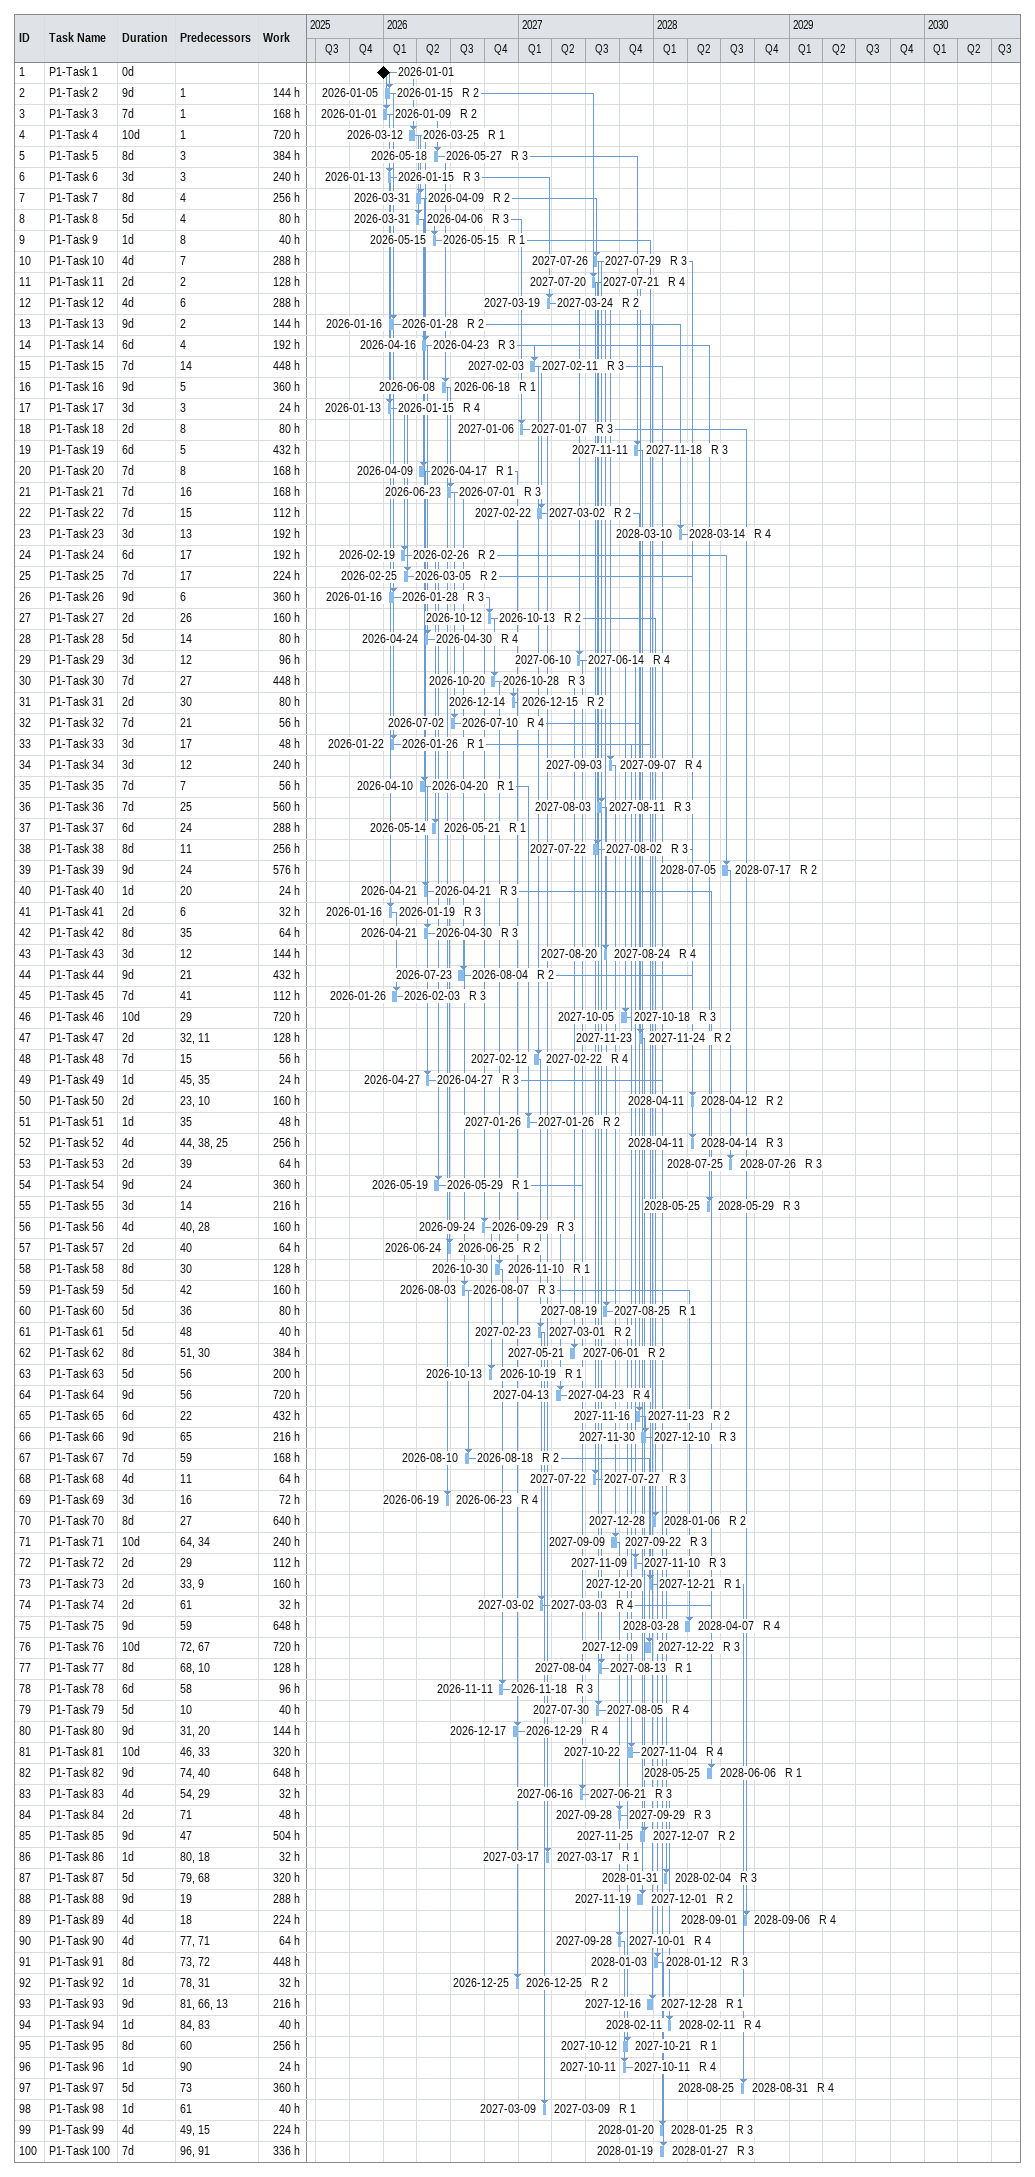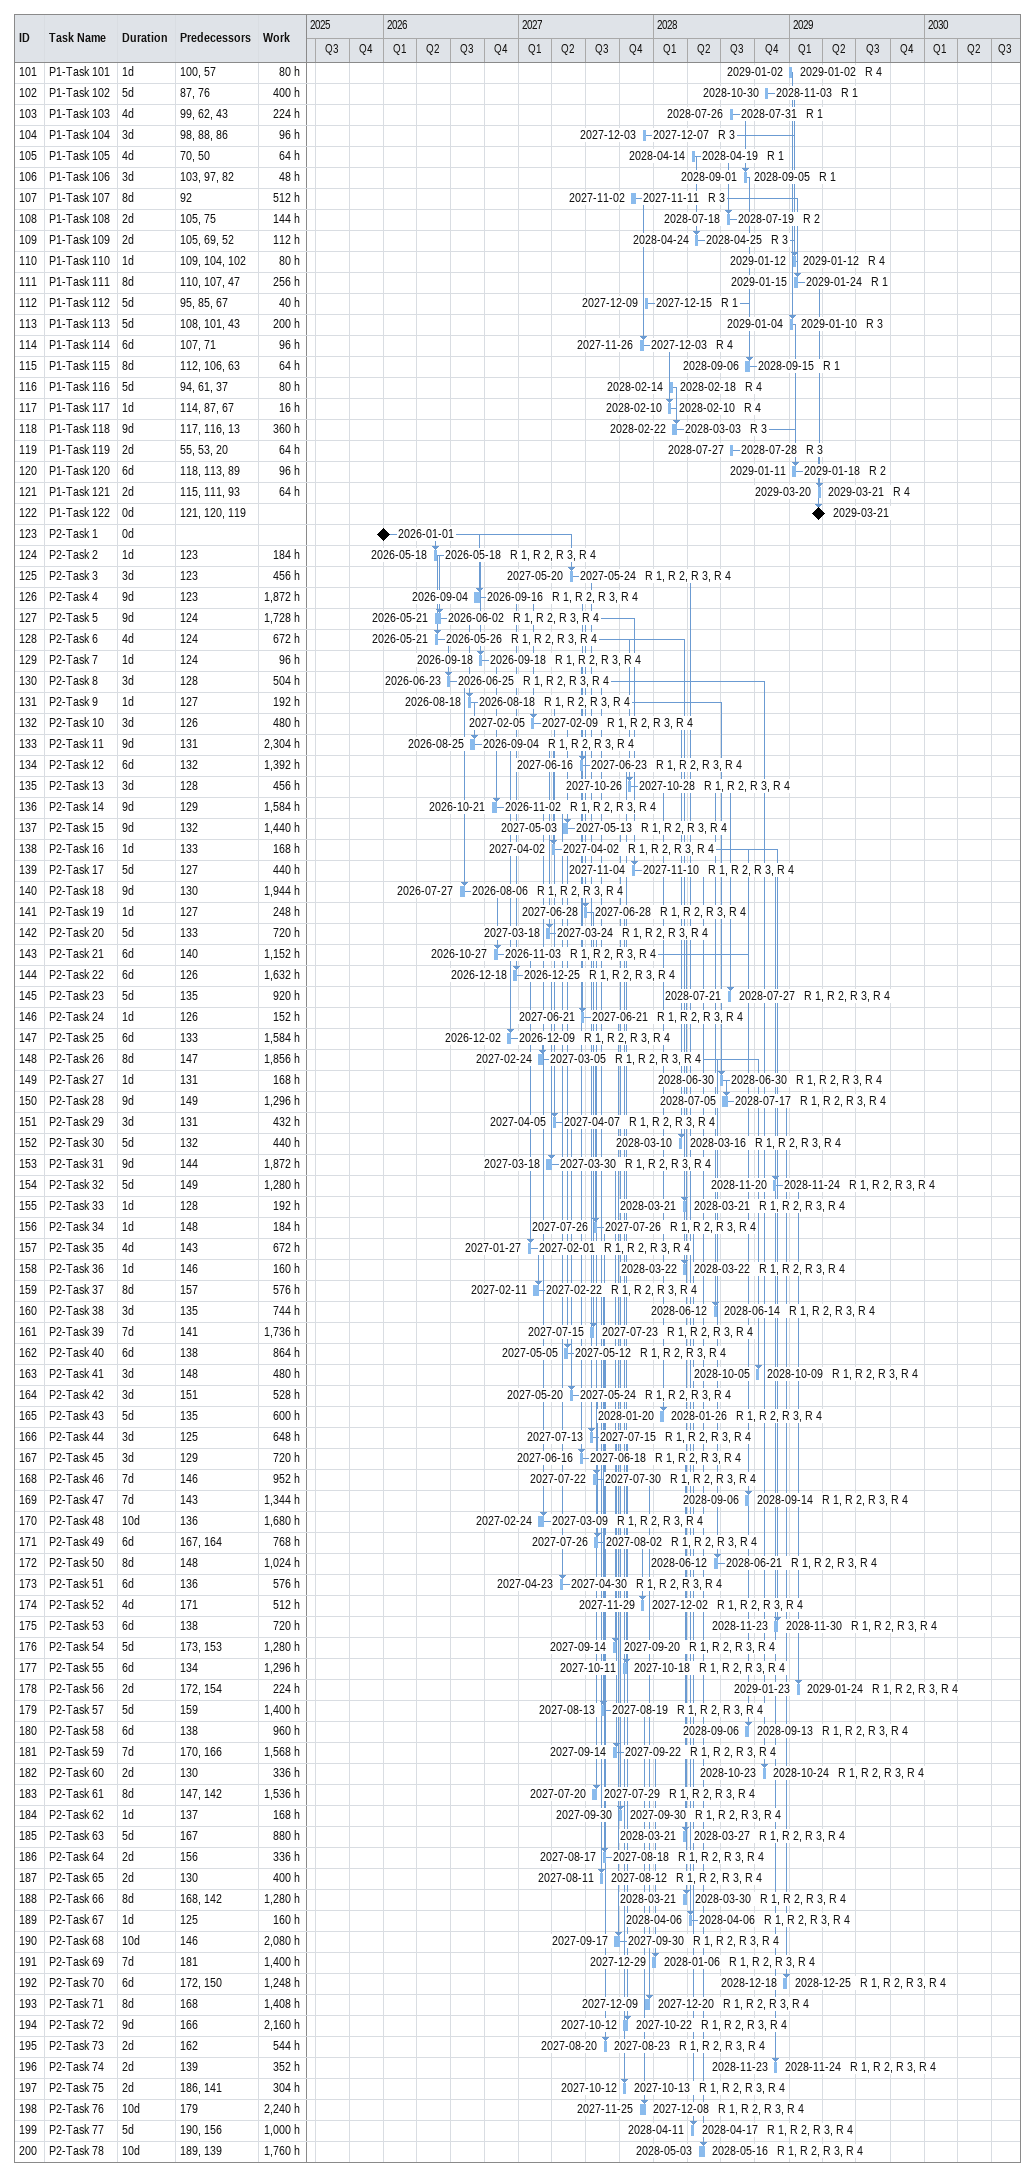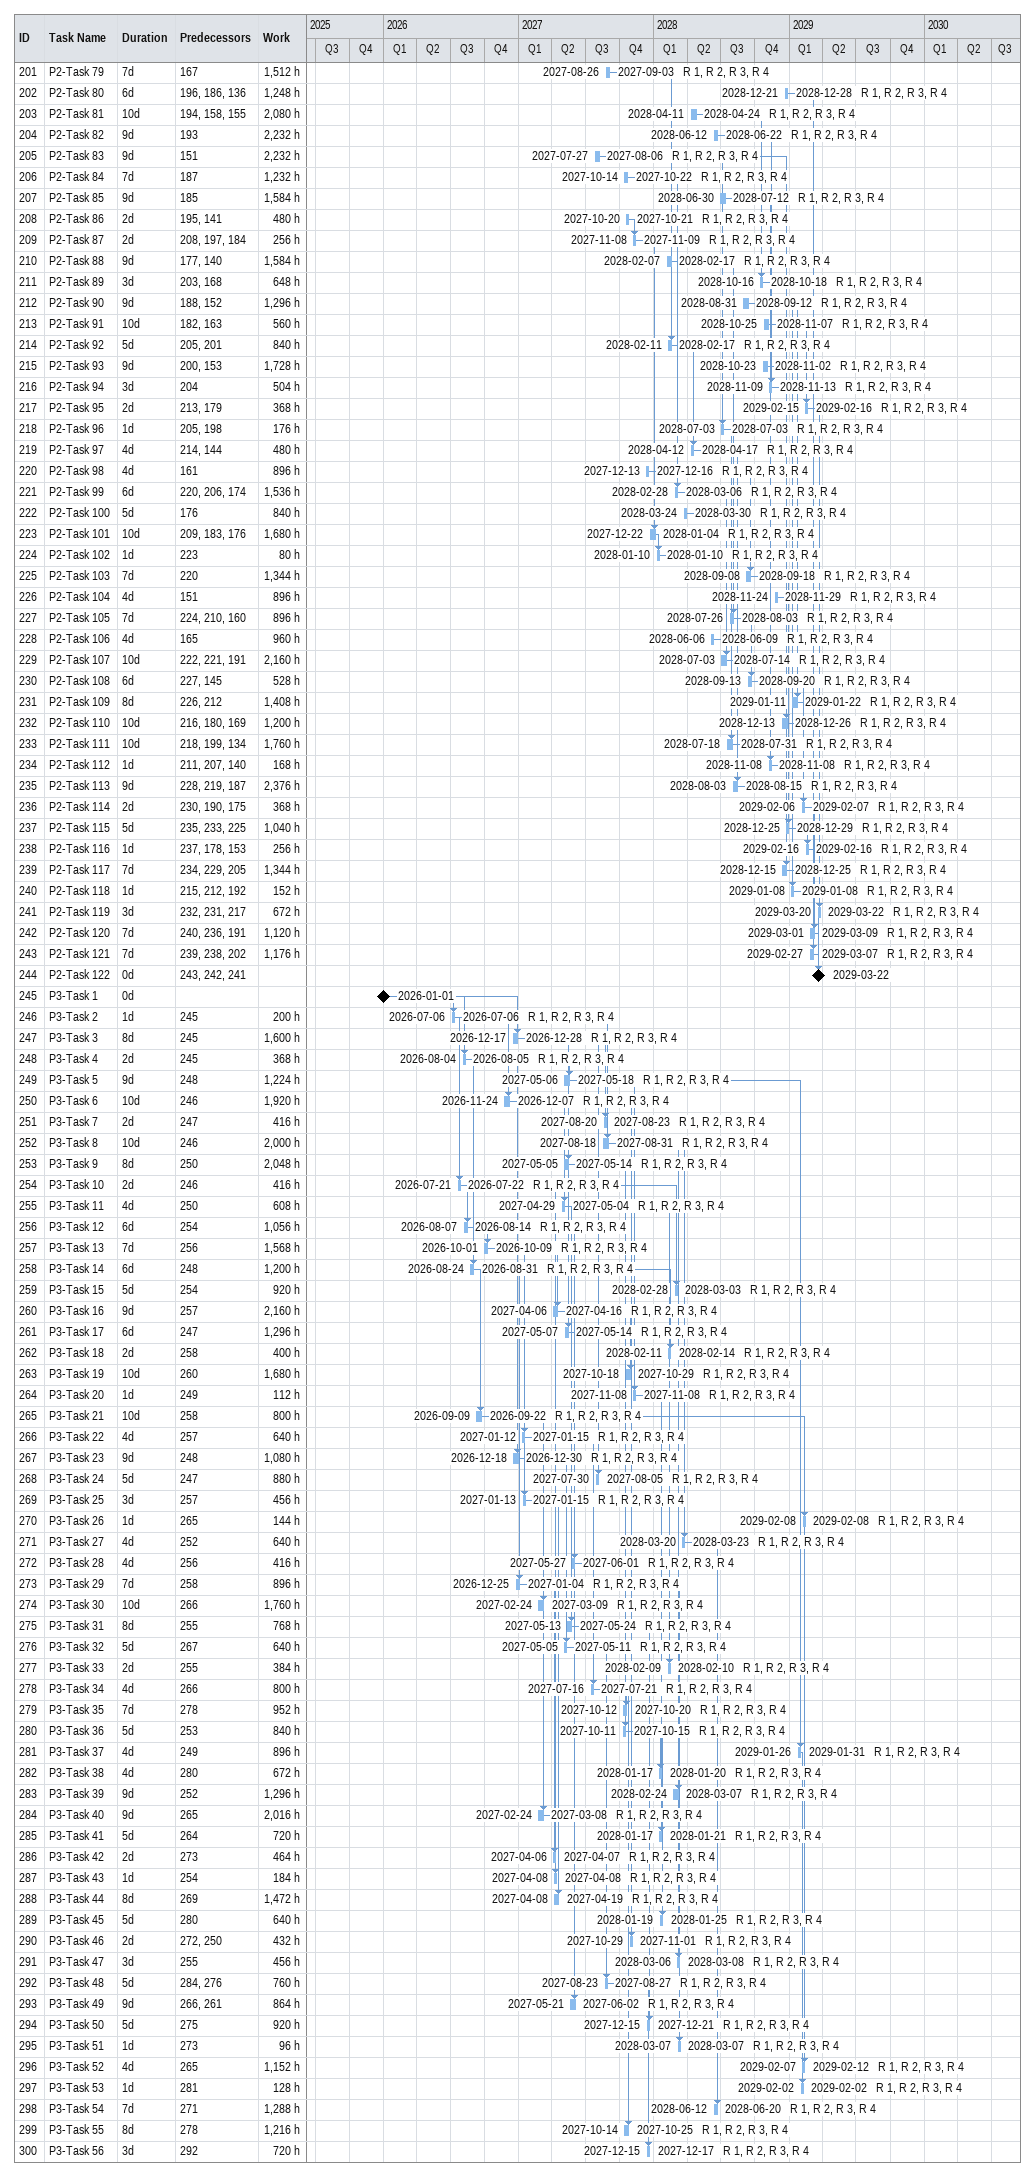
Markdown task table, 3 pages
| ID | Task | Duration | Start | Finish | Predecessors | Resources | Work (h) |
|---|---|---|---|---|---|---|---|
| 1 | P1-Task 1 | 0d | 2026-01-01 | 2026-01-01 |  |  |  |
| 2 | P1-Task 2 | 9d | 2026-01-05 | 2026-01-15 | 1 | R 2 | 144 |
| 3 | P1-Task 3 | 7d | 2026-01-01 | 2026-01-09 | 1 | R 2 | 168 |
| 4 | P1-Task 4 | 10d | 2026-03-12 | 2026-03-25 | 1 | R 1 | 720 |
| 5 | P1-Task 5 | 8d | 2026-05-18 | 2026-05-27 | 3 | R 3 | 384 |
| 6 | P1-Task 6 | 3d | 2026-01-13 | 2026-01-15 | 3 | R 3 | 240 |
| 7 | P1-Task 7 | 8d | 2026-03-31 | 2026-04-09 | 4 | R 2 | 256 |
| 8 | P1-Task 8 | 5d | 2026-03-31 | 2026-04-06 | 4 | R 3 | 80 |
| 9 | P1-Task 9 | 1d | 2026-05-15 | 2026-05-15 | 8 | R 1 | 40 |
| 10 | P1-Task 10 | 4d | 2027-07-26 | 2027-07-29 | 7 | R 3 | 288 |
| 11 | P1-Task 11 | 2d | 2027-07-20 | 2027-07-21 | 2 | R 4 | 128 |
| 12 | P1-Task 12 | 4d | 2027-03-19 | 2027-03-24 | 6 | R 2 | 288 |
| 13 | P1-Task 13 | 9d | 2026-01-16 | 2026-01-28 | 2 | R 2 | 144 |
| 14 | P1-Task 14 | 6d | 2026-04-16 | 2026-04-23 | 4 | R 3 | 192 |
| 15 | P1-Task 15 | 7d | 2027-02-03 | 2027-02-11 | 14 | R 3 | 448 |
| 16 | P1-Task 16 | 9d | 2026-06-08 | 2026-06-18 | 5 | R 1 | 360 |
| 17 | P1-Task 17 | 3d | 2026-01-13 | 2026-01-15 | 3 | R 4 | 24 |
| 18 | P1-Task 18 | 2d | 2027-01-06 | 2027-01-07 | 8 | R 3 | 80 |
| 19 | P1-Task 19 | 6d | 2027-11-11 | 2027-11-18 | 5 | R 3 | 432 |
| 20 | P1-Task 20 | 7d | 2026-04-09 | 2026-04-17 | 8 | R 1 | 168 |
| 21 | P1-Task 21 | 7d | 2026-06-23 | 2026-07-01 | 16 | R 3 | 168 |
| 22 | P1-Task 22 | 7d | 2027-02-22 | 2027-03-02 | 15 | R 2 | 112 |
| 23 | P1-Task 23 | 3d | 2028-03-10 | 2028-03-14 | 13 | R 4 | 192 |
| 24 | P1-Task 24 | 6d | 2026-02-19 | 2026-02-26 | 17 | R 2 | 192 |
| 25 | P1-Task 25 | 7d | 2026-02-25 | 2026-03-05 | 17 | R 2 | 224 |
| 26 | P1-Task 26 | 9d | 2026-01-16 | 2026-01-28 | 6 | R 3 | 360 |
| 27 | P1-Task 27 | 2d | 2026-10-12 | 2026-10-13 | 26 | R 2 | 160 |
| 28 | P1-Task 28 | 5d | 2026-04-24 | 2026-04-30 | 14 | R 4 | 80 |
| 29 | P1-Task 29 | 3d | 2027-06-10 | 2027-06-14 | 12 | R 4 | 96 |
| 30 | P1-Task 30 | 7d | 2026-10-20 | 2026-10-28 | 27 | R 3 | 448 |
| 31 | P1-Task 31 | 2d | 2026-12-14 | 2026-12-15 | 30 | R 2 | 80 |
| 32 | P1-Task 32 | 7d | 2026-07-02 | 2026-07-10 | 21 | R 4 | 56 |
| 33 | P1-Task 33 | 3d | 2026-01-22 | 2026-01-26 | 17 | R 1 | 48 |
| 34 | P1-Task 34 | 3d | 2027-09-03 | 2027-09-07 | 12 | R 4 | 240 |
| 35 | P1-Task 35 | 7d | 2026-04-10 | 2026-04-20 | 7 | R 1 | 56 |
| 36 | P1-Task 36 | 7d | 2027-08-03 | 2027-08-11 | 25 | R 3 | 560 |
| 37 | P1-Task 37 | 6d | 2026-05-14 | 2026-05-21 | 24 | R 1 | 288 |
| 38 | P1-Task 38 | 8d | 2027-07-22 | 2027-08-02 | 11 | R 3 | 256 |
| 39 | P1-Task 39 | 9d | 2028-07-05 | 2028-07-17 | 24 | R 2 | 576 |
| 40 | P1-Task 40 | 1d | 2026-04-21 | 2026-04-21 | 20 | R 3 | 24 |
| 41 | P1-Task 41 | 2d | 2026-01-16 | 2026-01-19 | 6 | R 3 | 32 |
| 42 | P1-Task 42 | 8d | 2026-04-21 | 2026-04-30 | 35 | R 3 | 64 |
| 43 | P1-Task 43 | 3d | 2027-08-20 | 2027-08-24 | 12 | R 4 | 144 |
| 44 | P1-Task 44 | 9d | 2026-07-23 | 2026-08-04 | 21 | R 2 | 432 |
| 45 | P1-Task 45 | 7d | 2026-01-26 | 2026-02-03 | 41 | R 3 | 112 |
| 46 | P1-Task 46 | 10d | 2027-10-05 | 2027-10-18 | 29 | R 3 | 720 |
| 47 | P1-Task 47 | 2d | 2027-11-23 | 2027-11-24 | 32, 11 | R 2 | 128 |
| 48 | P1-Task 48 | 7d | 2027-02-12 | 2027-02-22 | 15 | R 4 | 56 |
| 49 | P1-Task 49 | 1d | 2026-04-27 | 2026-04-27 | 45, 35 | R 3 | 24 |
| 50 | P1-Task 50 | 2d | 2028-04-11 | 2028-04-12 | 23, 10 | R 2 | 160 |
| 51 | P1-Task 51 | 1d | 2027-01-26 | 2027-01-26 | 35 | R 2 | 48 |
| 52 | P1-Task 52 | 4d | 2028-04-11 | 2028-04-14 | 44, 38, 25 | R 3 | 256 |
| 53 | P1-Task 53 | 2d | 2028-07-25 | 2028-07-26 | 39 | R 3 | 64 |
| 54 | P1-Task 54 | 9d | 2026-05-19 | 2026-05-29 | 24 | R 1 | 360 |
| 55 | P1-Task 55 | 3d | 2028-05-25 | 2028-05-29 | 14 | R 3 | 216 |
| 56 | P1-Task 56 | 4d | 2026-09-24 | 2026-09-29 | 40, 28 | R 3 | 160 |
| 57 | P1-Task 57 | 2d | 2026-06-24 | 2026-06-25 | 40 | R 2 | 64 |
| 58 | P1-Task 58 | 8d | 2026-10-30 | 2026-11-10 | 30 | R 1 | 128 |
| 59 | P1-Task 59 | 5d | 2026-08-03 | 2026-08-07 | 42 | R 3 | 160 |
| 60 | P1-Task 60 | 5d | 2027-08-19 | 2027-08-25 | 36 | R 1 | 80 |
| 61 | P1-Task 61 | 5d | 2027-02-23 | 2027-03-01 | 48 | R 2 | 40 |
| 62 | P1-Task 62 | 8d | 2027-05-21 | 2027-06-01 | 51, 30 | R 2 | 384 |
| 63 | P1-Task 63 | 5d | 2026-10-13 | 2026-10-19 | 56 | R 1 | 200 |
| 64 | P1-Task 64 | 9d | 2027-04-13 | 2027-04-23 | 56 | R 4 | 720 |
| 65 | P1-Task 65 | 6d | 2027-11-16 | 2027-11-23 | 22 | R 2 | 432 |
| 66 | P1-Task 66 | 9d | 2027-11-30 | 2027-12-10 | 65 | R 3 | 216 |
| 67 | P1-Task 67 | 7d | 2026-08-10 | 2026-08-18 | 59 | R 2 | 168 |
| 68 | P1-Task 68 | 4d | 2027-07-22 | 2027-07-27 | 11 | R 3 | 64 |
| 69 | P1-Task 69 | 3d | 2026-06-19 | 2026-06-23 | 16 | R 4 | 72 |
| 70 | P1-Task 70 | 8d | 2027-12-28 | 2028-01-06 | 27 | R 2 | 640 |
| 71 | P1-Task 71 | 10d | 2027-09-09 | 2027-09-22 | 64, 34 | R 3 | 240 |
| 72 | P1-Task 72 | 2d | 2027-11-09 | 2027-11-10 | 29 | R 3 | 112 |
| 73 | P1-Task 73 | 2d | 2027-12-20 | 2027-12-21 | 33, 9 | R 1 | 160 |
| 74 | P1-Task 74 | 2d | 2027-03-02 | 2027-03-03 | 61 | R 4 | 32 |
| 75 | P1-Task 75 | 9d | 2028-03-28 | 2028-04-07 | 59 | R 4 | 648 |
| 76 | P1-Task 76 | 10d | 2027-12-09 | 2027-12-22 | 72, 67 | R 3 | 720 |
| 77 | P1-Task 77 | 8d | 2027-08-04 | 2027-08-13 | 68, 10 | R 1 | 128 |
| 78 | P1-Task 78 | 6d | 2026-11-11 | 2026-11-18 | 58 | R 3 | 96 |
| 79 | P1-Task 79 | 5d | 2027-07-30 | 2027-08-05 | 10 | R 4 | 40 |
| 80 | P1-Task 80 | 9d | 2026-12-17 | 2026-12-29 | 31, 20 | R 4 | 144 |
| 81 | P1-Task 81 | 10d | 2027-10-22 | 2027-11-04 | 46, 33 | R 4 | 320 |
| 82 | P1-Task 82 | 9d | 2028-05-25 | 2028-06-06 | 74, 40 | R 1 | 648 |
| 83 | P1-Task 83 | 4d | 2027-06-16 | 2027-06-21 | 54, 29 | R 3 | 32 |
| 84 | P1-Task 84 | 2d | 2027-09-28 | 2027-09-29 | 71 | R 3 | 48 |
| 85 | P1-Task 85 | 9d | 2027-11-25 | 2027-12-07 | 47 | R 2 | 504 |
| 86 | P1-Task 86 | 1d | 2027-03-17 | 2027-03-17 | 80, 18 | R 1 | 32 |
| 87 | P1-Task 87 | 5d | 2028-01-31 | 2028-02-04 | 79, 68 | R 3 | 320 |
| 88 | P1-Task 88 | 9d | 2027-11-19 | 2027-12-01 | 19 | R 2 | 288 |
| 89 | P1-Task 89 | 4d | 2028-09-01 | 2028-09-06 | 18 | R 4 | 224 |
| 90 | P1-Task 90 | 4d | 2027-09-28 | 2027-10-01 | 77, 71 | R 4 | 64 |
| 91 | P1-Task 91 | 8d | 2028-01-03 | 2028-01-12 | 73, 72 | R 3 | 448 |
| 92 | P1-Task 92 | 1d | 2026-12-25 | 2026-12-25 | 78, 31 | R 2 | 32 |
| 93 | P1-Task 93 | 9d | 2027-12-16 | 2027-12-28 | 81, 66, 13 | R 1 | 216 |
| 94 | P1-Task 94 | 1d | 2028-02-11 | 2028-02-11 | 84, 83 | R 4 | 40 |
| 95 | P1-Task 95 | 8d | 2027-10-12 | 2027-10-21 | 60 | R 1 | 256 |
| 96 | P1-Task 96 | 1d | 2027-10-11 | 2027-10-11 | 90 | R 4 | 24 |
| 97 | P1-Task 97 | 5d | 2028-08-25 | 2028-08-31 | 73 | R 4 | 360 |
| 98 | P1-Task 98 | 1d | 2027-03-09 | 2027-03-09 | 61 | R 1 | 40 |
| 99 | P1-Task 99 | 4d | 2028-01-20 | 2028-01-25 | 49, 15 | R 3 | 224 |
| 100 | P1-Task 100 | 7d | 2028-01-19 | 2028-01-27 | 96, 91 | R 3 | 336 |
| 101 | P1-Task 101 | 1d | 2029-01-02 | 2029-01-02 | 100, 57 | R 4 | 80 |
| 102 | P1-Task 102 | 5d | 2028-10-30 | 2028-11-03 | 87, 76 | R 1 | 400 |
| 103 | P1-Task 103 | 4d | 2028-07-26 | 2028-07-31 | 99, 62, 43 | R 1 | 224 |
| 104 | P1-Task 104 | 3d | 2027-12-03 | 2027-12-07 | 98, 88, 86 | R 3 | 96 |
| 105 | P1-Task 105 | 4d | 2028-04-14 | 2028-04-19 | 70, 50 | R 1 | 64 |
| 106 | P1-Task 106 | 3d | 2028-09-01 | 2028-09-05 | 103, 97, 82 | R 1 | 48 |
| 107 | P1-Task 107 | 8d | 2027-11-02 | 2027-11-11 | 92 | R 3 | 512 |
| 108 | P1-Task 108 | 2d | 2028-07-18 | 2028-07-19 | 105, 75 | R 2 | 144 |
| 109 | P1-Task 109 | 2d | 2028-04-24 | 2028-04-25 | 105, 69, 52 | R 3 | 112 |
| 110 | P1-Task 110 | 1d | 2029-01-12 | 2029-01-12 | 109, 104, 102 | R 4 | 80 |
| 111 | P1-Task 111 | 8d | 2029-01-15 | 2029-01-24 | 110, 107, 47 | R 1 | 256 |
| 112 | P1-Task 112 | 5d | 2027-12-09 | 2027-12-15 | 95, 85, 67 | R 1 | 40 |
| 113 | P1-Task 113 | 5d | 2029-01-04 | 2029-01-10 | 108, 101, 43 | R 3 | 200 |
| 114 | P1-Task 114 | 6d | 2027-11-26 | 2027-12-03 | 107, 71 | R 4 | 96 |
| 115 | P1-Task 115 | 8d | 2028-09-06 | 2028-09-15 | 112, 106, 63 | R 1 | 64 |
| 116 | P1-Task 116 | 5d | 2028-02-14 | 2028-02-18 | 94, 61, 37 | R 4 | 80 |
| 117 | P1-Task 117 | 1d | 2028-02-10 | 2028-02-10 | 114, 87, 67 | R 4 | 16 |
| 118 | P1-Task 118 | 9d | 2028-02-22 | 2028-03-03 | 117, 116, 13 | R 3 | 360 |
| 119 | P1-Task 119 | 2d | 2028-07-27 | 2028-07-28 | 55, 53, 20 | R 3 | 64 |
| 120 | P1-Task 120 | 6d | 2029-01-11 | 2029-01-18 | 118, 113, 89 | R 2 | 96 |
| 121 | P1-Task 121 | 2d | 2029-03-20 | 2029-03-21 | 115, 111, 93 | R 4 | 64 |
| 122 | P1-Task 122 | 0d | 2029-03-21 | 2029-03-21 | 121, 120, 119 |  |  |
| 123 | P2-Task 1 | 0d | 2026-01-01 | 2026-01-01 |  |  |  |
| 124 | P2-Task 2 | 1d | 2026-05-18 | 2026-05-18 | 123 | R 1, R 2, R 3, R 4 | 184 |
| 125 | P2-Task 3 | 3d | 2027-05-20 | 2027-05-24 | 123 | R 1, R 2, R 3, R 4 | 456 |
| 126 | P2-Task 4 | 9d | 2026-09-04 | 2026-09-16 | 123 | R 1, R 2, R 3, R 4 | 1872 |
| 127 | P2-Task 5 | 9d | 2026-05-21 | 2026-06-02 | 124 | R 1, R 2, R 3, R 4 | 1728 |
| 128 | P2-Task 6 | 4d | 2026-05-21 | 2026-05-26 | 124 | R 1, R 2, R 3, R 4 | 672 |
| 129 | P2-Task 7 | 1d | 2026-09-18 | 2026-09-18 | 124 | R 1, R 2, R 3, R 4 | 96 |
| 130 | P2-Task 8 | 3d | 2026-06-23 | 2026-06-25 | 128 | R 1, R 2, R 3, R 4 | 504 |
| 131 | P2-Task 9 | 1d | 2026-08-18 | 2026-08-18 | 127 | R 1, R 2, R 3, R 4 | 192 |
| 132 | P2-Task 10 | 3d | 2027-02-05 | 2027-02-09 | 126 | R 1, R 2, R 3, R 4 | 480 |
| 133 | P2-Task 11 | 9d | 2026-08-25 | 2026-09-04 | 131 | R 1, R 2, R 3, R 4 | 2304 |
| 134 | P2-Task 12 | 6d | 2027-06-16 | 2027-06-23 | 132 | R 1, R 2, R 3, R 4 | 1392 |
| 135 | P2-Task 13 | 3d | 2027-10-26 | 2027-10-28 | 128 | R 1, R 2, R 3, R 4 | 456 |
| 136 | P2-Task 14 | 9d | 2026-10-21 | 2026-11-02 | 129 | R 1, R 2, R 3, R 4 | 1584 |
| 137 | P2-Task 15 | 9d | 2027-05-03 | 2027-05-13 | 132 | R 1, R 2, R 3, R 4 | 1440 |
| 138 | P2-Task 16 | 1d | 2027-04-02 | 2027-04-02 | 133 | R 1, R 2, R 3, R 4 | 168 |
| 139 | P2-Task 17 | 5d | 2027-11-04 | 2027-11-10 | 127 | R 1, R 2, R 3, R 4 | 440 |
| 140 | P2-Task 18 | 9d | 2026-07-27 | 2026-08-06 | 130 | R 1, R 2, R 3, R 4 | 1944 |
| 141 | P2-Task 19 | 1d | 2027-06-28 | 2027-06-28 | 127 | R 1, R 2, R 3, R 4 | 248 |
| 142 | P2-Task 20 | 5d | 2027-03-18 | 2027-03-24 | 133 | R 1, R 2, R 3, R 4 | 720 |
| 143 | P2-Task 21 | 6d | 2026-10-27 | 2026-11-03 | 140 | R 1, R 2, R 3, R 4 | 1152 |
| 144 | P2-Task 22 | 6d | 2026-12-18 | 2026-12-25 | 126 | R 1, R 2, R 3, R 4 | 1632 |
| 145 | P2-Task 23 | 5d | 2028-07-21 | 2028-07-27 | 135 | R 1, R 2, R 3, R 4 | 920 |
| 146 | P2-Task 24 | 1d | 2027-06-21 | 2027-06-21 | 126 | R 1, R 2, R 3, R 4 | 152 |
| 147 | P2-Task 25 | 6d | 2026-12-02 | 2026-12-09 | 133 | R 1, R 2, R 3, R 4 | 1584 |
| 148 | P2-Task 26 | 8d | 2027-02-24 | 2027-03-05 | 147 | R 1, R 2, R 3, R 4 | 1856 |
| 149 | P2-Task 27 | 1d | 2028-06-30 | 2028-06-30 | 131 | R 1, R 2, R 3, R 4 | 168 |
| 150 | P2-Task 28 | 9d | 2028-07-05 | 2028-07-17 | 149 | R 1, R 2, R 3, R 4 | 1296 |
| 151 | P2-Task 29 | 3d | 2027-04-05 | 2027-04-07 | 131 | R 1, R 2, R 3, R 4 | 432 |
| 152 | P2-Task 30 | 5d | 2028-03-10 | 2028-03-16 | 132 | R 1, R 2, R 3, R 4 | 440 |
| 153 | P2-Task 31 | 9d | 2027-03-18 | 2027-03-30 | 144 | R 1, R 2, R 3, R 4 | 1872 |
| 154 | P2-Task 32 | 5d | 2028-11-20 | 2028-11-24 | 149 | R 1, R 2, R 3, R 4 | 1280 |
| 155 | P2-Task 33 | 1d | 2028-03-21 | 2028-03-21 | 128 | R 1, R 2, R 3, R 4 | 192 |
| 156 | P2-Task 34 | 1d | 2027-07-26 | 2027-07-26 | 148 | R 1, R 2, R 3, R 4 | 184 |
| 157 | P2-Task 35 | 4d | 2027-01-27 | 2027-02-01 | 143 | R 1, R 2, R 3, R 4 | 672 |
| 158 | P2-Task 36 | 1d | 2028-03-22 | 2028-03-22 | 146 | R 1, R 2, R 3, R 4 | 160 |
| 159 | P2-Task 37 | 8d | 2027-02-11 | 2027-02-22 | 157 | R 1, R 2, R 3, R 4 | 576 |
| 160 | P2-Task 38 | 3d | 2028-06-12 | 2028-06-14 | 135 | R 1, R 2, R 3, R 4 | 744 |
| 161 | P2-Task 39 | 7d | 2027-07-15 | 2027-07-23 | 141 | R 1, R 2, R 3, R 4 | 1736 |
| 162 | P2-Task 40 | 6d | 2027-05-05 | 2027-05-12 | 138 | R 1, R 2, R 3, R 4 | 864 |
| 163 | P2-Task 41 | 3d | 2028-10-05 | 2028-10-09 | 148 | R 1, R 2, R 3, R 4 | 480 |
| 164 | P2-Task 42 | 3d | 2027-05-20 | 2027-05-24 | 151 | R 1, R 2, R 3, R 4 | 528 |
| 165 | P2-Task 43 | 5d | 2028-01-20 | 2028-01-26 | 135 | R 1, R 2, R 3, R 4 | 600 |
| 166 | P2-Task 44 | 3d | 2027-07-13 | 2027-07-15 | 125 | R 1, R 2, R 3, R 4 | 648 |
| 167 | P2-Task 45 | 3d | 2027-06-16 | 2027-06-18 | 129 | R 1, R 2, R 3, R 4 | 720 |
| 168 | P2-Task 46 | 7d | 2027-07-22 | 2027-07-30 | 146 | R 1, R 2, R 3, R 4 | 952 |
| 169 | P2-Task 47 | 7d | 2028-09-06 | 2028-09-14 | 143 | R 1, R 2, R 3, R 4 | 1344 |
| 170 | P2-Task 48 | 10d | 2027-02-24 | 2027-03-09 | 136 | R 1, R 2, R 3, R 4 | 1680 |
| 171 | P2-Task 49 | 6d | 2027-07-26 | 2027-08-02 | 167, 164 | R 1, R 2, R 3, R 4 | 768 |
| 172 | P2-Task 50 | 8d | 2028-06-12 | 2028-06-21 | 148 | R 1, R 2, R 3, R 4 | 1024 |
| 173 | P2-Task 51 | 6d | 2027-04-23 | 2027-04-30 | 136 | R 1, R 2, R 3, R 4 | 576 |
| 174 | P2-Task 52 | 4d | 2027-11-29 | 2027-12-02 | 171 | R 1, R 2, R 3, R 4 | 512 |
| 175 | P2-Task 53 | 6d | 2028-11-23 | 2028-11-30 | 138 | R 1, R 2, R 3, R 4 | 720 |
| 176 | P2-Task 54 | 5d | 2027-09-14 | 2027-09-20 | 173, 153 | R 1, R 2, R 3, R 4 | 1280 |
| 177 | P2-Task 55 | 6d | 2027-10-11 | 2027-10-18 | 134 | R 1, R 2, R 3, R 4 | 1296 |
| 178 | P2-Task 56 | 2d | 2029-01-23 | 2029-01-24 | 172, 154 | R 1, R 2, R 3, R 4 | 224 |
| 179 | P2-Task 57 | 5d | 2027-08-13 | 2027-08-19 | 159 | R 1, R 2, R 3, R 4 | 1400 |
| 180 | P2-Task 58 | 6d | 2028-09-06 | 2028-09-13 | 138 | R 1, R 2, R 3, R 4 | 960 |
| 181 | P2-Task 59 | 7d | 2027-09-14 | 2027-09-22 | 170, 166 | R 1, R 2, R 3, R 4 | 1568 |
| 182 | P2-Task 60 | 2d | 2028-10-23 | 2028-10-24 | 130 | R 1, R 2, R 3, R 4 | 336 |
| 183 | P2-Task 61 | 8d | 2027-07-20 | 2027-07-29 | 147, 142 | R 1, R 2, R 3, R 4 | 1536 |
| 184 | P2-Task 62 | 1d | 2027-09-30 | 2027-09-30 | 137 | R 1, R 2, R 3, R 4 | 168 |
| 185 | P2-Task 63 | 5d | 2028-03-21 | 2028-03-27 | 167 | R 1, R 2, R 3, R 4 | 880 |
| 186 | P2-Task 64 | 2d | 2027-08-17 | 2027-08-18 | 156 | R 1, R 2, R 3, R 4 | 336 |
| 187 | P2-Task 65 | 2d | 2027-08-11 | 2027-08-12 | 130 | R 1, R 2, R 3, R 4 | 400 |
| 188 | P2-Task 66 | 8d | 2028-03-21 | 2028-03-30 | 168, 142 | R 1, R 2, R 3, R 4 | 1280 |
| 189 | P2-Task 67 | 1d | 2028-04-06 | 2028-04-06 | 125 | R 1, R 2, R 3, R 4 | 160 |
| 190 | P2-Task 68 | 10d | 2027-09-17 | 2027-09-30 | 146 | R 1, R 2, R 3, R 4 | 2080 |
| 191 | P2-Task 69 | 7d | 2027-12-29 | 2028-01-06 | 181 | R 1, R 2, R 3, R 4 | 1400 |
| 192 | P2-Task 70 | 6d | 2028-12-18 | 2028-12-25 | 172, 150 | R 1, R 2, R 3, R 4 | 1248 |
| 193 | P2-Task 71 | 8d | 2027-12-09 | 2027-12-20 | 168 | R 1, R 2, R 3, R 4 | 1408 |
| 194 | P2-Task 72 | 9d | 2027-10-12 | 2027-10-22 | 166 | R 1, R 2, R 3, R 4 | 2160 |
| 195 | P2-Task 73 | 2d | 2027-08-20 | 2027-08-23 | 162 | R 1, R 2, R 3, R 4 | 544 |
| 196 | P2-Task 74 | 2d | 2028-11-23 | 2028-11-24 | 139 | R 1, R 2, R 3, R 4 | 352 |
| 197 | P2-Task 75 | 2d | 2027-10-12 | 2027-10-13 | 186, 141 | R 1, R 2, R 3, R 4 | 304 |
| 198 | P2-Task 76 | 10d | 2027-11-25 | 2027-12-08 | 179 | R 1, R 2, R 3, R 4 | 2240 |
| 199 | P2-Task 77 | 5d | 2028-04-11 | 2028-04-17 | 190, 156 | R 1, R 2, R 3, R 4 | 1000 |
| 200 | P2-Task 78 | 10d | 2028-05-03 | 2028-05-16 | 189, 139 | R 1, R 2, R 3, R 4 | 1760 |
| 201 | P2-Task 79 | 7d | 2027-08-26 | 2027-09-03 | 167 | R 1, R 2, R 3, R 4 | 1512 |
| 202 | P2-Task 80 | 6d | 2028-12-21 | 2028-12-28 | 196, 186, 136 | R 1, R 2, R 3, R 4 | 1248 |
| 203 | P2-Task 81 | 10d | 2028-04-11 | 2028-04-24 | 194, 158, 155 | R 1, R 2, R 3, R 4 | 2080 |
| 204 | P2-Task 82 | 9d | 2028-06-12 | 2028-06-22 | 193 | R 1, R 2, R 3, R 4 | 2232 |
| 205 | P2-Task 83 | 9d | 2027-07-27 | 2027-08-06 | 151 | R 1, R 2, R 3, R 4 | 2232 |
| 206 | P2-Task 84 | 7d | 2027-10-14 | 2027-10-22 | 187 | R 1, R 2, R 3, R 4 | 1232 |
| 207 | P2-Task 85 | 9d | 2028-06-30 | 2028-07-12 | 185 | R 1, R 2, R 3, R 4 | 1584 |
| 208 | P2-Task 86 | 2d | 2027-10-20 | 2027-10-21 | 195, 141 | R 1, R 2, R 3, R 4 | 480 |
| 209 | P2-Task 87 | 2d | 2027-11-08 | 2027-11-09 | 208, 197, 184 | R 1, R 2, R 3, R 4 | 256 |
| 210 | P2-Task 88 | 9d | 2028-02-07 | 2028-02-17 | 177, 140 | R 1, R 2, R 3, R 4 | 1584 |
| 211 | P2-Task 89 | 3d | 2028-10-16 | 2028-10-18 | 203, 168 | R 1, R 2, R 3, R 4 | 648 |
| 212 | P2-Task 90 | 9d | 2028-08-31 | 2028-09-12 | 188, 152 | R 1, R 2, R 3, R 4 | 1296 |
| 213 | P2-Task 91 | 10d | 2028-10-25 | 2028-11-07 | 182, 163 | R 1, R 2, R 3, R 4 | 560 |
| 214 | P2-Task 92 | 5d | 2028-02-11 | 2028-02-17 | 205, 201 | R 1, R 2, R 3, R 4 | 840 |
| 215 | P2-Task 93 | 9d | 2028-10-23 | 2028-11-02 | 200, 153 | R 1, R 2, R 3, R 4 | 1728 |
| 216 | P2-Task 94 | 3d | 2028-11-09 | 2028-11-13 | 204 | R 1, R 2, R 3, R 4 | 504 |
| 217 | P2-Task 95 | 2d | 2029-02-15 | 2029-02-16 | 213, 179 | R 1, R 2, R 3, R 4 | 368 |
| 218 | P2-Task 96 | 1d | 2028-07-03 | 2028-07-03 | 205, 198 | R 1, R 2, R 3, R 4 | 176 |
| 219 | P2-Task 97 | 4d | 2028-04-12 | 2028-04-17 | 214, 144 | R 1, R 2, R 3, R 4 | 480 |
| 220 | P2-Task 98 | 4d | 2027-12-13 | 2027-12-16 | 161 | R 1, R 2, R 3, R 4 | 896 |
| 221 | P2-Task 99 | 6d | 2028-02-28 | 2028-03-06 | 220, 206, 174 | R 1, R 2, R 3, R 4 | 1536 |
| 222 | P2-Task 100 | 5d | 2028-03-24 | 2028-03-30 | 176 | R 1, R 2, R 3, R 4 | 840 |
| 223 | P2-Task 101 | 10d | 2027-12-22 | 2028-01-04 | 209, 183, 176 | R 1, R 2, R 3, R 4 | 1680 |
| 224 | P2-Task 102 | 1d | 2028-01-10 | 2028-01-10 | 223 | R 1, R 2, R 3, R 4 | 80 |
| 225 | P2-Task 103 | 7d | 2028-09-08 | 2028-09-18 | 220 | R 1, R 2, R 3, R 4 | 1344 |
| 226 | P2-Task 104 | 4d | 2028-11-24 | 2028-11-29 | 151 | R 1, R 2, R 3, R 4 | 896 |
| 227 | P2-Task 105 | 7d | 2028-07-26 | 2028-08-03 | 224, 210, 160 | R 1, R 2, R 3, R 4 | 896 |
| 228 | P2-Task 106 | 4d | 2028-06-06 | 2028-06-09 | 165 | R 1, R 2, R 3, R 4 | 960 |
| 229 | P2-Task 107 | 10d | 2028-07-03 | 2028-07-14 | 222, 221, 191 | R 1, R 2, R 3, R 4 | 2160 |
| 230 | P2-Task 108 | 6d | 2028-09-13 | 2028-09-20 | 227, 145 | R 1, R 2, R 3, R 4 | 528 |
| 231 | P2-Task 109 | 8d | 2029-01-11 | 2029-01-22 | 226, 212 | R 1, R 2, R 3, R 4 | 1408 |
| 232 | P2-Task 110 | 10d | 2028-12-13 | 2028-12-26 | 216, 180, 169 | R 1, R 2, R 3, R 4 | 1200 |
| 233 | P2-Task 111 | 10d | 2028-07-18 | 2028-07-31 | 218, 199, 134 | R 1, R 2, R 3, R 4 | 1760 |
| 234 | P2-Task 112 | 1d | 2028-11-08 | 2028-11-08 | 211, 207, 140 | R 1, R 2, R 3, R 4 | 168 |
| 235 | P2-Task 113 | 9d | 2028-08-03 | 2028-08-15 | 228, 219, 187 | R 1, R 2, R 3, R 4 | 2376 |
| 236 | P2-Task 114 | 2d | 2029-02-06 | 2029-02-07 | 230, 190, 175 | R 1, R 2, R 3, R 4 | 368 |
| 237 | P2-Task 115 | 5d | 2028-12-25 | 2028-12-29 | 235, 233, 225 | R 1, R 2, R 3, R 4 | 1040 |
| 238 | P2-Task 116 | 1d | 2029-02-16 | 2029-02-16 | 237, 178, 153 | R 1, R 2, R 3, R 4 | 256 |
| 239 | P2-Task 117 | 7d | 2028-12-15 | 2028-12-25 | 234, 229, 205 | R 1, R 2, R 3, R 4 | 1344 |
| 240 | P2-Task 118 | 1d | 2029-01-08 | 2029-01-08 | 215, 212, 192 | R 1, R 2, R 3, R 4 | 152 |
| 241 | P2-Task 119 | 3d | 2029-03-20 | 2029-03-22 | 232, 231, 217 | R 1, R 2, R 3, R 4 | 672 |
| 242 | P2-Task 120 | 7d | 2029-03-01 | 2029-03-09 | 240, 236, 191 | R 1, R 2, R 3, R 4 | 1120 |
| 243 | P2-Task 121 | 7d | 2029-02-27 | 2029-03-07 | 239, 238, 202 | R 1, R 2, R 3, R 4 | 1176 |
| 244 | P2-Task 122 | 0d | 2029-03-22 | 2029-03-22 | 243, 242, 241 |  |  |
| 245 | P3-Task 1 | 0d | 2026-01-01 | 2026-01-01 |  |  |  |
| 246 | P3-Task 2 | 1d | 2026-07-06 | 2026-07-06 | 245 | R 1, R 2, R 3, R 4 | 200 |
| 247 | P3-Task 3 | 8d | 2026-12-17 | 2026-12-28 | 245 | R 1, R 2, R 3, R 4 | 1600 |
| 248 | P3-Task 4 | 2d | 2026-08-04 | 2026-08-05 | 245 | R 1, R 2, R 3, R 4 | 368 |
| 249 | P3-Task 5 | 9d | 2027-05-06 | 2027-05-18 | 248 | R 1, R 2, R 3, R 4 | 1224 |
| 250 | P3-Task 6 | 10d | 2026-11-24 | 2026-12-07 | 246 | R 1, R 2, R 3, R 4 | 1920 |
| 251 | P3-Task 7 | 2d | 2027-08-20 | 2027-08-23 | 247 | R 1, R 2, R 3, R 4 | 416 |
| 252 | P3-Task 8 | 10d | 2027-08-18 | 2027-08-31 | 246 | R 1, R 2, R 3, R 4 | 2000 |
| 253 | P3-Task 9 | 8d | 2027-05-05 | 2027-05-14 | 250 | R 1, R 2, R 3, R 4 | 2048 |
| 254 | P3-Task 10 | 2d | 2026-07-21 | 2026-07-22 | 246 | R 1, R 2, R 3, R 4 | 416 |
| 255 | P3-Task 11 | 4d | 2027-04-29 | 2027-05-04 | 250 | R 1, R 2, R 3, R 4 | 608 |
| 256 | P3-Task 12 | 6d | 2026-08-07 | 2026-08-14 | 254 | R 1, R 2, R 3, R 4 | 1056 |
| 257 | P3-Task 13 | 7d | 2026-10-01 | 2026-10-09 | 256 | R 1, R 2, R 3, R 4 | 1568 |
| 258 | P3-Task 14 | 6d | 2026-08-24 | 2026-08-31 | 248 | R 1, R 2, R 3, R 4 | 1200 |
| 259 | P3-Task 15 | 5d | 2028-02-28 | 2028-03-03 | 254 | R 1, R 2, R 3, R 4 | 920 |
| 260 | P3-Task 16 | 9d | 2027-04-06 | 2027-04-16 | 257 | R 1, R 2, R 3, R 4 | 2160 |
| 261 | P3-Task 17 | 6d | 2027-05-07 | 2027-05-14 | 247 | R 1, R 2, R 3, R 4 | 1296 |
| 262 | P3-Task 18 | 2d | 2028-02-11 | 2028-02-14 | 258 | R 1, R 2, R 3, R 4 | 400 |
| 263 | P3-Task 19 | 10d | 2027-10-18 | 2027-10-29 | 260 | R 1, R 2, R 3, R 4 | 1680 |
| 264 | P3-Task 20 | 1d | 2027-11-08 | 2027-11-08 | 249 | R 1, R 2, R 3, R 4 | 112 |
| 265 | P3-Task 21 | 10d | 2026-09-09 | 2026-09-22 | 258 | R 1, R 2, R 3, R 4 | 800 |
| 266 | P3-Task 22 | 4d | 2027-01-12 | 2027-01-15 | 257 | R 1, R 2, R 3, R 4 | 640 |
| 267 | P3-Task 23 | 9d | 2026-12-18 | 2026-12-30 | 248 | R 1, R 2, R 3, R 4 | 1080 |
| 268 | P3-Task 24 | 5d | 2027-07-30 | 2027-08-05 | 247 | R 1, R 2, R 3, R 4 | 880 |
| 269 | P3-Task 25 | 3d | 2027-01-13 | 2027-01-15 | 257 | R 1, R 2, R 3, R 4 | 456 |
| 270 | P3-Task 26 | 1d | 2029-02-08 | 2029-02-08 | 265 | R 1, R 2, R 3, R 4 | 144 |
| 271 | P3-Task 27 | 4d | 2028-03-20 | 2028-03-23 | 252 | R 1, R 2, R 3, R 4 | 640 |
| 272 | P3-Task 28 | 4d | 2027-05-27 | 2027-06-01 | 256 | R 1, R 2, R 3, R 4 | 416 |
| 273 | P3-Task 29 | 7d | 2026-12-25 | 2027-01-04 | 258 | R 1, R 2, R 3, R 4 | 896 |
| 274 | P3-Task 30 | 10d | 2027-02-24 | 2027-03-09 | 266 | R 1, R 2, R 3, R 4 | 1760 |
| 275 | P3-Task 31 | 8d | 2027-05-13 | 2027-05-24 | 255 | R 1, R 2, R 3, R 4 | 768 |
| 276 | P3-Task 32 | 5d | 2027-05-05 | 2027-05-11 | 267 | R 1, R 2, R 3, R 4 | 640 |
| 277 | P3-Task 33 | 2d | 2028-02-09 | 2028-02-10 | 255 | R 1, R 2, R 3, R 4 | 384 |
| 278 | P3-Task 34 | 4d | 2027-07-16 | 2027-07-21 | 266 | R 1, R 2, R 3, R 4 | 800 |
| 279 | P3-Task 35 | 7d | 2027-10-12 | 2027-10-20 | 278 | R 1, R 2, R 3, R 4 | 952 |
| 280 | P3-Task 36 | 5d | 2027-10-11 | 2027-10-15 | 253 | R 1, R 2, R 3, R 4 | 840 |
| 281 | P3-Task 37 | 4d | 2029-01-26 | 2029-01-31 | 249 | R 1, R 2, R 3, R 4 | 896 |
| 282 | P3-Task 38 | 4d | 2028-01-17 | 2028-01-20 | 280 | R 1, R 2, R 3, R 4 | 672 |
| 283 | P3-Task 39 | 9d | 2028-02-24 | 2028-03-07 | 252 | R 1, R 2, R 3, R 4 | 1296 |
| 284 | P3-Task 40 | 9d | 2027-02-24 | 2027-03-08 | 265 | R 1, R 2, R 3, R 4 | 2016 |
| 285 | P3-Task 41 | 5d | 2028-01-17 | 2028-01-21 | 264 | R 1, R 2, R 3, R 4 | 720 |
| 286 | P3-Task 42 | 2d | 2027-04-06 | 2027-04-07 | 273 | R 1, R 2, R 3, R 4 | 464 |
| 287 | P3-Task 43 | 1d | 2027-04-08 | 2027-04-08 | 254 | R 1, R 2, R 3, R 4 | 184 |
| 288 | P3-Task 44 | 8d | 2027-04-08 | 2027-04-19 | 269 | R 1, R 2, R 3, R 4 | 1472 |
| 289 | P3-Task 45 | 5d | 2028-01-19 | 2028-01-25 | 280 | R 1, R 2, R 3, R 4 | 640 |
| 290 | P3-Task 46 | 2d | 2027-10-29 | 2027-11-01 | 272, 250 | R 1, R 2, R 3, R 4 | 432 |
| 291 | P3-Task 47 | 3d | 2028-03-06 | 2028-03-08 | 255 | R 1, R 2, R 3, R 4 | 456 |
| 292 | P3-Task 48 | 5d | 2027-08-23 | 2027-08-27 | 284, 276 | R 1, R 2, R 3, R 4 | 760 |
| 293 | P3-Task 49 | 9d | 2027-05-21 | 2027-06-02 | 266, 261 | R 1, R 2, R 3, R 4 | 864 |
| 294 | P3-Task 50 | 5d | 2027-12-15 | 2027-12-21 | 275 | R 1, R 2, R 3, R 4 | 920 |
| 295 | P3-Task 51 | 1d | 2028-03-07 | 2028-03-07 | 273 | R 1, R 2, R 3, R 4 | 96 |
| 296 | P3-Task 52 | 4d | 2029-02-07 | 2029-02-12 | 265 | R 1, R 2, R 3, R 4 | 1152 |
| 297 | P3-Task 53 | 1d | 2029-02-02 | 2029-02-02 | 281 | R 1, R 2, R 3, R 4 | 128 |
| 298 | P3-Task 54 | 7d | 2028-06-12 | 2028-06-20 | 271 | R 1, R 2, R 3, R 4 | 1288 |
| 299 | P3-Task 55 | 8d | 2027-10-14 | 2027-10-25 | 278 | R 1, R 2, R 3, R 4 | 1216 |
| 300 | P3-Task 56 | 3d | 2027-12-15 | 2027-12-17 | 292 | R 1, R 2, R 3, R 4 | 720 |
